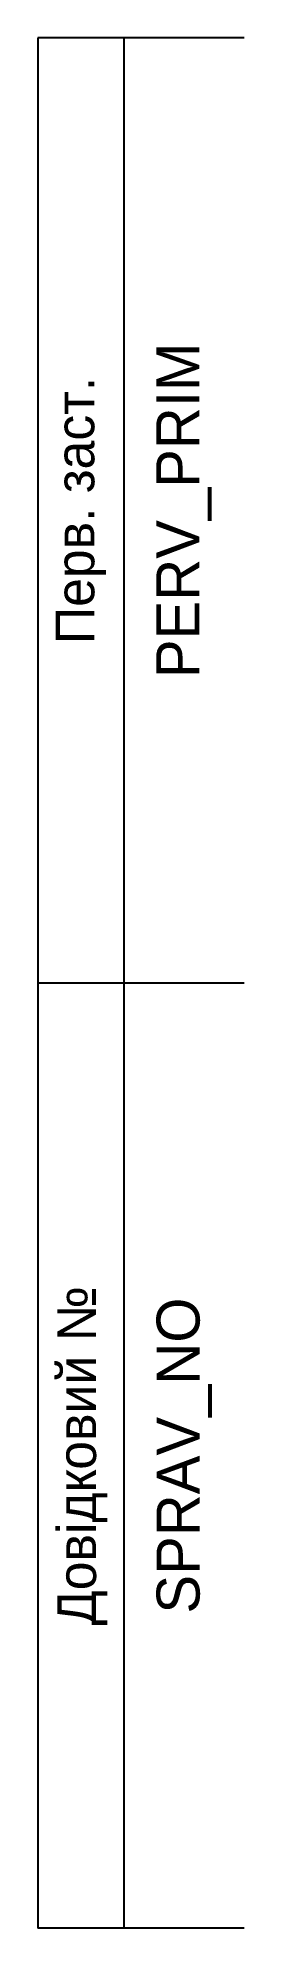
# Model space of a CAD drawing. Extents: x 8 to 20, y 182 to 292.
import ezdxf
from ezdxf.enums import TextEntityAlignment as Align

# ---------------------------------------------------------------- set-up
doc = ezdxf.new("R2010")
doc.units = 0
doc.header["$LTSCALE"] = 7
doc.header["$MEASUREMENT"] = 0
doc.layers.get('0').update_dxf_attribs({"linetype": 'CONTINUOUS'})
doc.styles.add('T', font='es_win.shx', dxfattribs={"bigfont": 'my_b_f.shx'})

msp = doc.modelspace()

# ---------------------------------------------------------------- linework, layer by layer
at = {"color": 1, "linetype": 'ByBlock'}
for p, q in [((8, 292), (8, 182)), ((20, 292), (8, 292)), ((20, 237), (8, 237)), ((20, 182), (8, 182))]:
    msp.add_line(p, q, dxfattribs=at)
at = {"color": 7, "linetype": 'ByBlock'}
msp.add_line((13, 292), (13, 182), dxfattribs=at)

# ---------------------------------------------------------------- texts
at = {"color": 34, "linetype": 'ByBlock', "style": 'T'}
for s, p in [('Перв. заст.', (10.5, 264.5)), ('Довідковий №', (10.5, 209.5))]:
    msp.add_text(s, height=2.25, rotation=90.0002, dxfattribs=at).set_placement(p, align=Align.MIDDLE)
at = {"color": 34, "linetype": 'ByBlock', "style": 'T', "width": 1.01}
for tag, p in [('PERV_PRIM', (16.5, 264.5)), ('SPRAV_NO', (16.5, 209.5))]:
    msp.add_attdef(tag, text='', height=2.5, rotation=90.0002, dxfattribs=at).set_placement(p, align=Align.MIDDLE)

doc.saveas('drawing.dxf')
